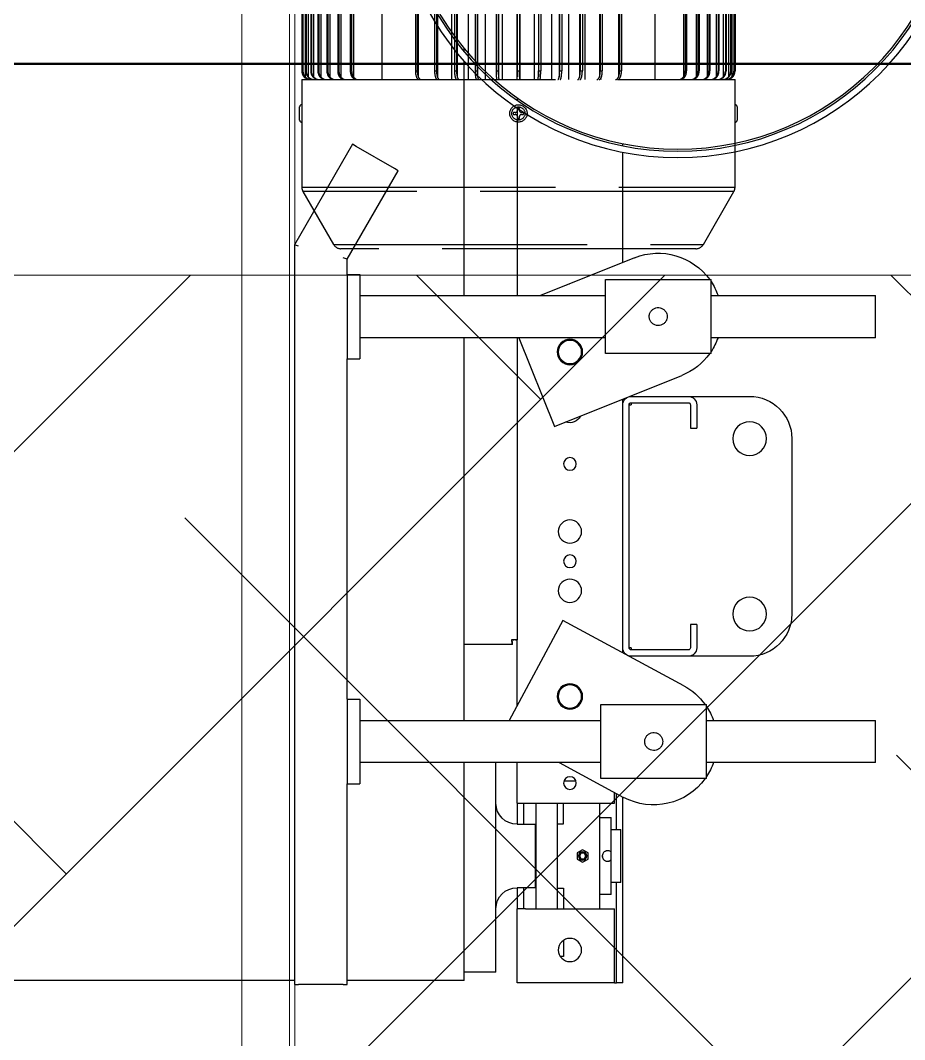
# Model space of a CAD drawing. Header units: millimetres. Extents: x 163705 to 1616509, y 81827 to 302547.
# Drawn here: x 228077 to 228495.4, y 147197.9 to 147680.2 of the extents above; entities that cross this region are included whole.
import ezdxf

# ---------------------------------------------------------------- set-up
doc = ezdxf.new("R2010")
doc.units = ezdxf.units.MM
doc.header["$LTSCALE"] = 10
doc.linetypes.add('ACAD_ISO02W100', pattern=[15, 12, -3])
for name, color, linetype, lineweight in [('1-填充', 8, 'Continuous', 18), ('1-虚线', 8, 'ACAD_ISO02W100', 0), ('1-设备轮廓', 2, 'Continuous', 18)]:
    doc.layers.add(name, color=color, linetype=linetype, lineweight=lineweight)

# ---------------------------------------------------------------- blocks, each defined once
blk = doc.blocks.new('A$C5A5F0ED2')
at = {"layer": '1-填充'}
h = blk.add_hatch(dxfattribs=at)
h.set_pattern_fill('ANSI38', color=256, scale=50)
h.paths.add_polyline_path([(100, 100), (5900, 100), (5900, 1900), (100, 1900)])
h.paths.add_polyline_path([(675, 1000.01, 1), (1325, 1000.01, 1)], flags=16)
h.paths.add_polyline_path([(3325, 1000, 0.677608), (2764.3, 776.23, 0.677608)], flags=16)
h.paths.add_polyline_path([(5325, 1000.01, 0.677608), (4764.3, 776.24, 0.677608)], flags=16)
for points in [[(0, 0), (6000, 0), (6000, 2000), (0, 2000)], [(100, 100), (5900, 100), (5900, 1900), (100, 1900)]]:
    blk.add_lwpolyline(points, close=True, dxfattribs=at)
blk = doc.blocks.new('A$C7121566b')
at = {"layer": '1-设备轮廓', "lineweight": 50, "ltscale": 5}
blk.add_lwpolyline([(4499.65, 7100.13), (47799.65, 7100.13)], dxfattribs=at)
blk.add_blockref('A$C5A5F0ED2', (16999.65, 5100.13))
blk = doc.blocks.new('A$Cb1654539')
at = {"lineweight": 25}
for p, q in [((-50.36, 344.08), (117.58, 344.08)), ((-53.91, 342.03), (-68.34, 317.04)), ((121.13, 342.03), (-53.91, 342.03)), ((135.56, 317.04), (121.13, 342.03)), ((-68.89, 314.99), (-68.89, 284.13)), ((136.11, 314.99), (-68.89, 314.99)), ((-68.34, 317.04), (135.56, 317.04)), ((136.11, 284.13), (136.11, 314.99)), ((-69.92, 276.97), (-69.92, 283.2)), ((-68.93, 284.18), (-68.93, 275.98)), ((31.2, 280.33), (31.2, 279.84)), ((32.13, 280.58), (31.44, 280.58)), ((33.12, 282.25), (33.12, 281.56)), ((33.85, 282.49), (33.36, 282.49)), ((34.1, 281.56), (34.1, 282.25)), ((35.77, 280.58), (35.08, 280.58)), ((36.02, 279.84), (36.02, 280.33)), ((136.15, 275.98), (136.15, 284.18)), ((137.13, 283.2), (137.13, 276.97)), ((-68.89, 275.98), (-68.89, 264.08)), ((31.44, 279.59), (32.13, 279.59)), ((33.12, 278.61), (33.12, 277.92)), ((33.36, 277.67), (33.85, 277.67)), ((34.1, 277.92), (34.1, 278.61)), ((35.08, 279.59), (35.77, 279.59)), ((136.11, 264.08), (136.11, 275.98)), ((136.11, 264.08), (-68.89, 264.08)), ((-67.87, 262.09), (-67.87, 262.7)), ((-67.33, 72.99), (-67.33, 262.7)), ((-65.82, 72.99), (-65.82, 262.7)), ((-63.35, 72.99), (-63.35, 262.7)), ((-59.95, 72.99), (-59.95, 262.7)), ((-55.64, 72.99), (-55.64, 262.7)), ((-50.48, 72.99), (-50.48, 262.7)), ((-44.51, 72.99), (-44.51, 262.7)), ((-30.87, 206.48), (-30.87, 264.08)), ((-13.77, 195.58), (-13.77, 262.7)), ((-5.33, 263.53), (-5.33, 264.08)), ((-4.75, 196.97), (-4.75, 262.7)), ((2.16, 196.97), (2.16, 264.08)), ((4.64, 196.97), (4.64, 262.7)), ((9.95, 196.97), (9.95, 264.08)), ((14.31, 196.97), (14.31, 262.7)), ((17.97, 196.97), (17.97, 264.08)), ((24.17, 196.97), (24.17, 262.7)), ((26.14, 196.97), (26.14, 264.08)), ((32.83, 264.08), (32.83, 196.97)), ((33.1, 262.7), (33.1, 259.98)), ((34.12, 259.98), (34.12, 262.7)), ((34.38, 196.97), (34.38, 264.08)), ((41.07, 264.08), (41.07, 196.97)), ((43.04, 196.97), (43.04, 262.7)), ((49.24, 264.08), (49.24, 196.97)), ((52.9, 196.97), (52.9, 262.7)), ((57.26, 264.08), (57.26, 196.97)), ((62.57, 196.97), (62.57, 262.7)), ((65.05, 264.08), (65.05, 196.97)), ((71.97, 196.97), (71.97, 262.7)), ((72.54, 264.08), (72.54, 263.53)), ((80.99, 195.58), (80.99, 262.7)), ((98.08, 264.08), (98.08, 206.48)), ((111.72, 72.99), (111.72, 262.7)), ((117.7, 72.99), (117.7, 262.7)), ((122.86, 72.99), (122.86, 262.7)), ((127.16, 72.99), (127.16, 262.7)), ((130.56, 72.99), (130.56, 262.7)), ((133.03, 72.99), (133.03, 262.7)), ((134.54, 72.99), (134.54, 262.7)), ((135.08, 262.09), (135.08, 262.7)), ((-68.89, 75.7), (-68.89, 259.98)), ((-68.35, 259.98), (-68.45, 259.98)), ((-68.45, 75.7), (-68.45, 259.98)), ((-68.35, 75.7), (-68.35, 259.98)), ((-66.82, 259.98), (-67.02, 259.98)), ((-67.02, 75.7), (-67.02, 259.98)), ((-66.82, 75.7), (-66.82, 259.98)), ((-64.33, 259.98), (-64.63, 259.98)), ((-64.63, 75.7), (-64.63, 259.98)), ((-64.33, 75.7), (-64.33, 259.98)), ((-60.89, 259.98), (-61.29, 259.98)), ((-61.29, 75.7), (-61.29, 259.98)), ((-60.89, 75.7), (-60.89, 259.98)), ((-56.55, 259.98), (-57.03, 259.98)), ((-57.03, 75.7), (-57.03, 259.98)), ((-56.55, 75.7), (-56.55, 259.98)), ((-51.9, 75.7), (-51.9, 259.98)), ((-51.33, 259.98), (-51.9, 259.98)), ((-51.33, 75.7), (-51.33, 259.98)), ((-45.3, 259.98), (-45.95, 259.98)), ((-45.95, 75.7), (-45.95, 259.98)), ((-45.3, 75.7), (-45.3, 259.98)), ((-15.16, 194.25), (-15.16, 259.98)), ((-14.26, 259.98), (-15.16, 259.98)), ((-14.26, 195.19), (-14.26, 259.98)), ((-6.09, 196.97), (-6.09, 259.98)), ((-5.14, 259.98), (-6.09, 259.98)), ((-5.14, 196.97), (-5.14, 259.98)), ((4.34, 259.98), (3.36, 259.98)), ((3.36, 196.97), (3.36, 259.98)), ((4.34, 196.97), (4.34, 259.98)), ((14.11, 259.98), (13.11, 259.98)), ((13.11, 196.97), (13.11, 259.98)), ((14.11, 196.97), (14.11, 259.98)), ((23.05, 196.97), (23.05, 259.98)), ((24.07, 259.98), (23.05, 259.98)), ((24.07, 196.97), (24.07, 259.98)), ((34.12, 259.98), (33.1, 259.98)), ((33.1, 196.97), (33.1, 259.98)), ((34.12, 196.97), (34.12, 259.98)), ((44.16, 259.98), (43.14, 259.98)), ((43.14, 196.97), (43.14, 259.98)), ((44.16, 196.97), (44.16, 259.98)), ((53.1, 196.97), (53.1, 259.98)), ((54.11, 259.98), (53.1, 259.98)), ((54.11, 196.97), (54.11, 259.98)), ((62.87, 196.97), (62.87, 259.98)), ((63.85, 259.98), (62.87, 259.98)), ((63.85, 196.97), (63.85, 259.98)), ((72.36, 196.97), (72.36, 259.98)), ((73.31, 259.98), (72.36, 259.98)), ((73.31, 196.97), (73.31, 259.98)), ((81.47, 195.19), (81.47, 259.98)), ((82.38, 259.98), (81.47, 259.98)), ((82.38, 194.25), (82.38, 259.98)), ((113.17, 259.98), (112.52, 259.98)), ((112.52, 75.7), (112.52, 259.98)), ((113.17, 75.7), (113.17, 259.98)), ((118.55, 75.7), (118.55, 259.98)), ((119.12, 259.98), (118.55, 259.98)), ((119.12, 75.7), (119.12, 259.98)), ((123.76, 75.7), (123.76, 259.98)), ((124.25, 259.98), (123.76, 259.98)), ((124.25, 75.7), (124.25, 259.98)), ((128.11, 75.7), (128.11, 259.98)), ((128.5, 259.98), (128.11, 259.98)), ((128.5, 75.7), (128.5, 259.98)), ((131.55, 75.7), (131.55, 259.98)), ((131.84, 259.98), (131.55, 259.98)), ((131.84, 75.7), (131.84, 259.98)), ((134.24, 259.98), (134.04, 259.98)), ((134.04, 75.7), (134.04, 259.98)), ((134.24, 75.7), (134.24, 259.98)), ((135.56, 75.7), (135.56, 259.98)), ((135.66, 259.98), (135.56, 259.98)), ((135.66, 75.7), (135.66, 259.98)), ((136.11, 75.7), (136.11, 259.98))]:
    blk.add_line(p, q, dxfattribs=at)
for radius in [4.1, 3.12]:
    blk.add_circle((33.61, 280.08), radius, dxfattribs=at)
for centre, radius, start, end in [((-50.36, 339.98), 4.1, 90, 150), ((117.58, 339.98), 4.1, 30, 90), ((-64.79, 314.99), 4.1, 150, 180), ((132.01, 314.99), 4.1, 0, 30), ((-68.93, 283.2), 0.984, 90, 180), ((-171.34, 280.08), 102.53, 357.7083, 2.2637), ((31.44, 280.33), 0.246, 90, 180), ((31.44, 279.84), 0.246, 180, 270), ((32.13, 281.56), 0.984, 270, 0), ((33.36, 282.25), 0.246, 90, 180), ((33.85, 282.25), 0.246, 0, 90), ((35.08, 281.56), 0.984, 180, 270), ((35.77, 280.33), 0.246, 0, 90), ((35.77, 279.84), 0.246, 270, 0), ((136.15, 283.2), 0.984, 0, 90), ((-68.93, 276.97), 0.984, 180, 270), ((32.13, 278.61), 0.984, 0, 90), ((33.36, 277.92), 0.246, 180, 270), ((33.85, 277.92), 0.246, 270, 0), ((35.08, 278.61), 0.984, 90, 180), ((136.15, 276.97), 0.984, 270, 0), ((-64.79, 259.98), 4.1, 138.5904, 180), ((-64.34, 259.99), 4.11, 138.7542, 180.0188), ((-64.24, 259.99), 4.11, 138.7542, 180.0188), ((-64.79, 259.98), 4.1, 90, 138.5904), ((-62.88, 259.99), 4.15, 139.2465, 180.0738), ((-62.68, 259.99), 4.15, 139.2465, 180.0738), ((-60.42, 260), 4.21, 140.0699, 180.161), ((-60.12, 260), 4.21, 140.0699, 180.161), ((-56.99, 260), 4.3, 141.2284, 180.2739), ((-56.6, 260), 4.3, 141.2284, 180.2739), ((-52.6, 260.01), 4.43, 142.7264, 180.4035), ((-52.12, 260.01), 4.43, 142.7264, 180.4035), ((-47.3, 260.03), 4.6, 144.5687, 180.539), ((-46.73, 260.03), 4.6, 144.5687, 180.539), ((-41.11, 260.04), 4.84, 146.7586, 180.6678), ((-40.46, 260.04), 4.84, 146.7586, 180.6678), ((-7.92, 260.09), 7.24, 158.9316, 180.8635), ((-7.02, 260.09), 7.24, 158.9316, 180.8635), ((2.65, 260.1), 8.74, 162.7549, 180.7847), ((3.6, 260.1), 8.74, 162.7549, 180.7847), ((14.7, 260.11), 11.34, 166.8282, 180.6492), ((15.68, 260.11), 11.34, 166.8282, 180.6492), ((29.77, 260.12), 16.66, 171.1015, 180.4641), ((30.77, 260.12), 16.66, 171.1015, 180.4641), ((55.95, 260.12), 32.9, 175.5147, 180.242), ((56.97, 260.12), 32.9, 175.5147, 180.242), ((10.24, 260.12), 32.9, 359.758, 4.4853), ((11.26, 260.12), 32.9, 359.758, 4.4853), ((36.44, 260.12), 16.66, 359.5359, 8.8985), ((37.45, 260.12), 16.66, 359.5359, 8.8985), ((51.54, 260.11), 11.34, 359.3508, 13.1718), ((52.52, 260.11), 11.34, 359.3508, 13.1718), ((63.62, 260.1), 8.74, 359.2153, 17.2451), ((64.56, 260.1), 8.74, 359.2153, 17.2451), ((74.23, 260.09), 7.24, 359.1365, 21.0684), ((75.14, 260.09), 7.24, 359.1365, 21.0684), ((107.67, 260.04), 4.84, 359.3322, 33.2414), ((108.32, 260.04), 4.84, 359.3322, 33.2414), ((113.95, 260.03), 4.6, 359.461, 35.4313), ((114.52, 260.03), 4.6, 359.461, 35.4313), ((119.34, 260.01), 4.43, 359.5965, 37.2736), ((119.82, 260.01), 4.43, 359.5965, 37.2736), ((123.81, 260), 4.3, 359.7261, 38.7716), ((124.2, 260), 4.3, 359.7261, 38.7716), ((127.34, 260), 4.21, 359.839, 39.9301), ((127.64, 260), 4.21, 359.839, 39.9301), ((132.01, 259.98), 4.1, 41.4096, 90), ((129.89, 259.99), 4.15, 359.9262, 40.7535), ((130.09, 259.99), 4.15, 359.9262, 40.7535), ((131.45, 259.99), 4.11, 359.9812, 41.2458), ((131.55, 259.99), 4.11, 359.9812, 41.2458), ((132.01, 259.98), 4.1, 0, 41.4096)]:
    blk.add_arc(centre, radius, start, end, dxfattribs=at)
for centre, ratio, start_param, end_param in [((-64.37, 259.98), 0.9937, 0, 0.848062), ((-64.26, 259.98), 0.99667, 0, 0.848062), ((-63.01, 259.98), 0.977829, 0, 0.848062), ((-62.79, 259.98), 0.983741, 0, 0.848062), ((-60.72, 259.98), 0.952542, 0, 0.848062), ((-60.39, 259.98), 0.961339, 0, 0.848062), ((-57.52, 259.98), 0.918081, 0, 0.848062), ((-57.09, 259.98), 0.929678, 0, 0.848062), ((-53.44, 259.98), 0.874779, 0, 0.848062), ((-52.91, 259.98), 0.889064, 0, 0.848062), ((-48.52, 259.98), 0.823052, 0, 0.848062), ((-47.9, 259.98), 0.839887, 0, 0.848062), ((-42.81, 259.98), 0.763398, 0, 0.848062), ((-42.1, 259.98), 0.782622, 0, 0.848062), ((-13.27, 259.98), 0.458034, 0, 0.848062), ((-12.28, 259.98), 0.484759, 0, 0.848062), ((-4.56, 259.98), 0.368685, 0, 0.848062), ((-3.53, 259.98), 0.396682, 0, 0.848062), ((4.51, 259.98), 0.275786, 0, 0.848062), ((5.58, 259.98), 0.304784, 0, 0.848062), ((13.86, 259.98), 0.18023, 0, 0.848062), ((14.96, 259.98), 0.209951, 0, 0.848062), ((23.41, 259.98), 0.082939, 0, 0.848062), ((24.52, 259.98), 0.113096, 0, 0.848062), ((33.05, 259.98), 0.015152, 5.435123, 6.283185), ((34.17, 259.98), 0.015152, 0, 0.848062), ((42.7, 259.98), 0.113096, 5.435123, 6.283185), ((43.81, 259.98), 0.082939, 5.435123, 6.283185), ((52.26, 259.98), 0.209951, 5.435123, 6.283185), ((53.35, 259.98), 0.18023, 5.435123, 6.283185), ((61.64, 259.98), 0.304784, 5.435123, 6.283185), ((62.71, 259.98), 0.275786, 5.435123, 6.283185), ((70.75, 259.98), 0.396682, 5.435123, 6.283185), ((71.78, 259.98), 0.368685, 5.435123, 6.283185), ((79.5, 259.98), 0.484759, 5.435123, 6.283185), ((80.49, 259.98), 0.458034, 5.435123, 6.283185), ((109.32, 259.98), 0.782622, 5.435123, 6.283185), ((110.03, 259.98), 0.763398, 5.435123, 6.283185), ((115.11, 259.98), 0.839887, 5.435123, 6.283185), ((115.74, 259.98), 0.823052, 5.435123, 6.283185), ((120.13, 259.98), 0.889064, 5.435123, 6.283185), ((120.65, 259.98), 0.874779, 5.435123, 6.283185), ((124.3, 259.98), 0.929678, 5.435123, 6.283185), ((124.73, 259.98), 0.918081, 5.435123, 6.283185), ((127.61, 259.98), 0.961339, 5.435123, 6.283185), ((127.93, 259.98), 0.952542, 5.435123, 6.283185), ((130.01, 259.98), 0.983741, 5.435123, 6.283185), ((130.23, 259.98), 0.977829, 5.435123, 6.283185), ((131.48, 259.98), 0.99667, 5.435123, 6.283185), ((131.59, 259.98), 0.9937, 5.435123, 6.283185)]:
    blk.add_ellipse(centre, major_axis=(0, 4.1), ratio=ratio, start_param=start_param, end_param=end_param, dxfattribs=at)
blk.add_open_spline([(136.11, 275.98), (136.11, 276.03), (136.1, 276.12), (136.08, 276.83), (136.05, 277.87), (136.03, 279.17), (136.02, 280.57), (136.04, 281.91), (136.07, 283.06), (136.09, 283.84), (136.11, 284.21), (136.11, 284.15), (136.11, 284.13)], degree=3, knots=[0, 0, 0, 0, 0.880637, 1.761257, 2.642319, 3.52367, 4.40454, 5.28491, 6.165541, 7.046787, 7.928042, 8.20633, 8.20633, 8.20633, 8.20633], dxfattribs=at)
blk = doc.blocks.new('A$Ce0621208')
for p, q in [((1899.79, 815.05), (-1114.06, 815.05)), ((1899.79, 812.55), (-1114.06, 812.55)), ((-954.06, 790.05), (1649.79, 790.05))]:
    blk.add_line(p, q)
blk = doc.blocks.new('G$C126DDED6')
at = {"rotation": 90}
blk.add_blockref('A$Ce0621208', (1640.05, 2164.12), dxfattribs=at)
at = {"layer": '1-虚线'}
blk.add_blockref('A$Cb1654539', (685.59, 1238.98), dxfattribs=at)
blk = doc.blocks.new('11')
at = {"lineweight": 25}
for p, q in [((2393.49, -1563.94), (2393.49, -1144.32)), ((1997.7, -1591.44), (2045.33, -1563.94)), ((2045.86, -1565.94), (2045.33, -1563.94)), ((2045.33, -1563.94), (2395.33, -1563.94)), ((2395.33, -1563.94), (2395.33, -1565.94)), ((2395.33, -1586.94), (2395.33, -1565.94)), ((1998.7, -1593.17), (1997.7, -1591.44)), ((2052.03, -1588.94), (2010.2, -1613.09)), ((2052.03, -1588.94), (2051.49, -1586.94)), ((2059.24, -1588.94), (2052.03, -1588.94)), ((2059.24, -1588.94), (2059.24, -1594.94)), ((2059.24, -1588.94), (2099.24, -1588.94)), ((2260.33, -1588.94), (2099.24, -1588.94)), ((2099.24, -1588.94), (2099.24, -1594.94)), ((2260.33, -1588.94), (2260.33, -1594.94)), ((2260.33, -1588.94), (2300.33, -1588.94)), ((2395.33, -1588.94), (2300.33, -1588.94)), ((2300.33, -1588.94), (2300.33, -1594.94)), ((2393.49, -1644.32), (2393.49, -1588.94)), ((2395.33, -1586.94), (2395.33, -1588.94)), ((2009.2, -1611.36), (1998.7, -1593.17)), ((2059.24, -1594.94), (2099.24, -1594.94)), ((2069.24, -1594.94), (2069.24, -1711.09)), ((2089.24, -1711.09), (2089.24, -1594.94)), ((2260.33, -1594.94), (2300.33, -1594.94)), ((2270.33, -1594.94), (2270.33, -1708.94)), ((2290.33, -1708.94), (2290.33, -1594.94)), ((2010.2, -1613.09), (2009.2, -1611.36)), ((1953.98, -1644.32), (1952.42, -1644.32)), ((2069.24, -1644.32), (1958.57, -1644.32)), ((2270.33, -1644.32), (2089.24, -1644.32)), ((2234.49, -1667.11), (2234.49, -1644.32)), ((2334.49, -1644.32), (2290.33, -1644.32)), ((2393.49, -1644.32), (2334.49, -1644.32)), ((2389.49, -1659.32), (2389.49, -1644.32)), ((2389.49, -1659.32), (2290.33, -1659.32)), ((2223.1, -1690.94), (2270.33, -1665.5)), ((2232.28, -1669.32), (2232.28, -1667.82)), ((2234.49, -1667.11), (2232.99, -1667.11)), ((1975.69, -1669.32), (1976.92, -1669.32)), ((1980.57, -1669.32), (2069.24, -1669.32)), ((2089.24, -1669.32), (2232.28, -1669.32)), ((2089.24, -1670.06), (2131.28, -1686.93)), ((2263.23, -1669.32), (2232.28, -1669.32)), ((2309.49, -1669.32), (2290.33, -1669.32)), ((2309.49, -1669.32), (2309.49, -1673.32)), ((2309.49, -1669.32), (2319.49, -1669.32)), ((2309.49, -1672.32), (2319.49, -1672.32)), ((2309.49, -1673.32), (2309.49, -1715.32)), ((2319.49, -1669.32), (2319.49, -1677.82)), ((2349.49, -1677.82), (2349.49, -1669.32)), ((2349.49, -1669.32), (2359.49, -1669.32)), ((2349.49, -1672.32), (2359.49, -1672.32)), ((2394.49, -1669.32), (2359.49, -1669.32)), ((2359.49, -1673.32), (2359.49, -1669.32)), ((2359.49, -1673.32), (2359.49, -1715.32)), ((2394.49, -1673.32), (2394.49, -1669.32)), ((2394.49, -1715.32), (2394.49, -1673.32)), ((2359.49, -1678.32), (2309.49, -1678.32)), ((2319.49, -1677.82), (2334.49, -1677.82)), ((2321.99, -1677.82), (2321.99, -1678.32)), ((2334.49, -1677.82), (2349.49, -1677.82)), ((2346.99, -1678.32), (2346.99, -1677.82)), ((2051.39, -1724.92), (2069.24, -1680.44)), ((2131.28, -1686.93), (2107.08, -1747.26)), ((2253.91, -1748.17), (2223.1, -1690.94)), ((2290.33, -1689.24), (2306.74, -1719.72)), ((2298.87, -1691.54), (2298.87, -1697.1)), ((2359.49, -1688.46), (2309.49, -1688.46)), ((2319.26, -1691.32), (2309.49, -1691.32)), ((2319.26, -1688.46), (2319.26, -1691.32)), ((2349.73, -1688.46), (2349.73, -1691.32)), ((2349.73, -1691.32), (2359.49, -1691.32)), ((2374.38, -1691.32), (2381.99, -1691.32)), ((2381.99, -1691.32), (2381.99, -1689.71)), ((2331.55, -1700.32), (2333.02, -1697.77)), ((2333.02, -1697.77), (2335.96, -1697.77)), ((2335.96, -1697.77), (2337.44, -1700.32)), ((2333.02, -1702.87), (2331.55, -1700.32)), ((2337.44, -1700.32), (2335.96, -1702.87)), ((2335.96, -1702.87), (2333.02, -1702.87)), ((2061.74, -1711.09), (2061.74, -1761.09)), ((2096.74, -1711.09), (2061.74, -1711.09)), ((2096.74, -1761.09), (2096.74, -1711.09)), ((2262.83, -1708.94), (2262.83, -1758.94)), ((2297.83, -1708.94), (2262.83, -1708.94)), ((2297.83, -1758.94), (2297.83, -1708.94)), ((2309.49, -1708.32), (2359.49, -1708.32)), ((2316.21, -1708.32), (2316.21, -1713.82)), ((2352.77, -1713.82), (2352.77, -1708.32)), ((2309.49, -1715.32), (2304.37, -1715.32)), ((2321.99, -1716.32), (2304.91, -1716.32)), ((2332.66, -1713.82), (2316.21, -1713.82)), ((2321.99, -1713.82), (2321.99, -1718.32)), ((2336.32, -1713.82), (2332.66, -1713.82)), ((2352.77, -1713.82), (2336.32, -1713.82)), ((2346.99, -1718.32), (2346.99, -1713.82)), ((2394.49, -1716.32), (2346.99, -1716.32)), ((2394.49, -1715.32), (2359.49, -1715.32)), ((2394.49, -1715.32), (2394.49, -1716.32)), ((2394.49, -1719.32), (2394.49, -1716.32)), ((1998.41, -1719.32), (1997.39, -1719.32)), ((2053.64, -1719.32), (2001.46, -1719.32)), ((2120.99, -1719.32), (2118.29, -1719.32)), ((2235.99, -1719.32), (2120.99, -1719.32)), ((2238.38, -1719.32), (2235.99, -1719.32)), ((2394.49, -1719.32), (2306.53, -1719.32)), ((2346.99, -1718.32), (2321.99, -1718.32)), ((2116.99, -1723.32), (2116.99, -1750.32)), ((2119.99, -1723.32), (2119.99, -1750.32)), ((2119.99, -1723.32), (2120.99, -1723.32)), ((2235.99, -1722.32), (2120.99, -1722.32)), ((2120.99, -1722.32), (2120.99, -1723.32)), ((2235.99, -1723.32), (2235.99, -1722.32)), ((2235.99, -1723.32), (2236.99, -1723.32)), ((2236.99, -1750.32), (2236.99, -1723.32)), ((2239.99, -1750.32), (2239.99, -1723.32)), ((2116.99, -1750.32), (2116.99, -1779.32)), ((2239.99, -1779.32), (2239.99, -1750.32)), ((2120.99, -1751.32), (2131.99, -1751.32)), ((2120.99, -1754.32), (2131.99, -1754.32)), ((2131.99, -1751.32), (2131.99, -1754.32)), ((2224.99, -1751.32), (2235.99, -1751.32)), ((2224.99, -1754.32), (2224.99, -1751.32)), ((2224.99, -1754.32), (2235.99, -1754.32)), ((2297.83, -1758.94), (2262.83, -1758.94)), ((2270.33, -1758.94), (2270.33, -1838.94)), ((2290.33, -1838.94), (2290.33, -1758.94)), ((2096.74, -1761.09), (2061.74, -1761.09)), ((2069.24, -1761.09), (2069.24, -1838.94)), ((2089.24, -1838.94), (2089.24, -1761.09)), ((2136.99, -1799.32), (2219.99, -1799.32)), ((2087.24, -1838.94), (2069.24, -1838.94)), ((2089.24, -1838.94), (2087.24, -1838.94)), ((2270.39, -1838.94), (2270.33, -1838.94)), ((2290.33, -1838.94), (2270.39, -1838.94))]:
    blk.add_line(p, q, dxfattribs=at)
blk.add_lwpolyline([(2064.23, -1692.92), (2063.91, -1693.46), (2063.75, -1694.11)], dxfattribs=at)
for centre, radius in [((1868.99, -1745.32), 135), ((1868.99, -1745.32), 132), ((1868.99, -1745.32), 131), ((2095.99, -1694.32), 6), ((2095.99, -1694.32), 5.5), ((2148.99, -1694.32), 3), ((2180.99, -1694.32), 5.5), ((2194.99, -1694.32), 3), ((2208.99, -1694.32), 5.5), ((2258.99, -1694.32), 6), ((2258.99, -1694.32), 5.5), ((2299.99, -1694.32), 3), ((2378.99, -1694.32), 5.5), ((2334.49, -1700.32), 2.02), ((2334.49, -1700.32), 1.4), ((2136.99, -1779.32), 8), ((2219.99, -1779.32), 8)]:
    blk.add_circle(centre, radius, dxfattribs=at)
for centre, radius, start, end in [((2309.49, -1669.32), 10, 0, 90), ((2359.49, -1669.32), 10, 90, 180), ((2123.99, -1694.32), 5.5, 294.9989, 21.2828), ((2120.99, -1723.32), 4, 90, 180), ((2235.99, -1723.32), 4, 0, 90), ((2280.33, -1733.94), 30, 305.6853, 28.3018), ((2079.24, -1736.09), 30, 158.1409, 234.3147), ((2120.99, -1723.32), 1, 90, 180), ((2235.99, -1723.32), 1, 0, 90), ((2079.24, -1736.09), 30, 305.6853, 338.1409), ((2120.99, -1750.32), 4, 180, 270), ((2120.99, -1750.32), 1, 180, 270), ((2235.99, -1750.32), 1, 270, 360), ((2235.99, -1750.32), 4, 270, 360), ((2280.33, -1733.94), 30, 208.3018, 234.3147), ((2280.33, -1733.94), 30, 236.4427, 250.5288), ((2280.33, -1733.94), 30, 289.4712, 303.5573), ((2079.24, -1736.09), 30, 236.4427, 250.5288), ((2079.24, -1736.09), 30, 289.4712, 303.5573), ((2136.99, -1779.32), 20, 180, 270), ((2219.99, -1779.32), 20, 270, 360)]:
    blk.add_arc(centre, radius, start, end, dxfattribs=at)
for points in [[(2234.49, -1667.11), (2234.45, -1667.09), (2234.38, -1667.04), (2233.8, -1666.97), (2232.97, -1666.89), (2232.32, -1666.85), (2231.99, -1666.82)], [(2231.99, -1666.82), (2232.02, -1667.15), (2232.06, -1667.8), (2232.14, -1668.63), (2232.21, -1669.21), (2232.26, -1669.28), (2232.28, -1669.32)], [(2231.99, -1666.82), (2232.02, -1666.95), (2232.06, -1667.21), (2232.14, -1667.54), (2232.21, -1667.78), (2232.26, -1667.81), (2232.28, -1667.82)], [(2232.99, -1667.11), (2232.98, -1667.09), (2232.95, -1667.04), (2232.72, -1666.97), (2232.38, -1666.89), (2232.12, -1666.85), (2231.99, -1666.82)]]:
    blk.add_open_spline(points, degree=3, dxfattribs=at)
for points, knots in [([(2332.66, -1713.82), (2332.51, -1713.63), (2332.18, -1713.21), (2332.01, -1712.59), (2331.98, -1711.94), (2332.09, -1711.28), (2332.5, -1710.54), (2333.13, -1709.97), (2333.92, -1709.64), (2334.77, -1709.59), (2335.59, -1709.82), (2336.29, -1710.31), (2336.78, -1711.01), (2336.97, -1711.65), (2337.01, -1712.3), (2336.9, -1712.96), (2336.59, -1713.52), (2336.37, -1713.77), (2336.32, -1713.82)], [0, 0, 0, 0, 0.738281, 1.582153, 1.868466, 2.705246, 3.541836, 4.383359, 5.228166, 6.06765, 6.90158, 7.738229, 8.581696, 9.425568, 9.711881, 10.548661, 11.385251, 11.579292, 11.579292, 11.579292, 11.579292]), ([(2332.66, -1713.82), (2332.51, -1713.63), (2332.21, -1713.25), (2331.99, -1712.55), (2331.97, -1711.81), (2332.17, -1711.11), (2332.56, -1710.48), (2333.1, -1710), (2333.77, -1709.69), (2334.49, -1709.59), (2335.22, -1709.69), (2335.88, -1710), (2336.43, -1710.48), (2336.81, -1711.1), (2337.01, -1711.81), (2336.99, -1712.54), (2336.77, -1713.25), (2336.47, -1713.63), (2336.32, -1713.82)], [0, 0, 0, 0, 0.722717, 1.445507, 2.172605, 2.896361, 3.619739, 4.342419, 5.065399, 5.788994, 6.512964, 7.237053, 7.960996, 8.684401, 9.406958, 10.133012, 10.857027, 11.580877, 11.580877, 11.580877, 11.580877]), ([(2280.33, -1738.19), (2279.86, -1738.15), (2278.92, -1738.06), (2277.66, -1737.35), (2276.69, -1736.29), (2276.11, -1734.95), (2276.02, -1733.51), (2276.4, -1732.13), (2277.19, -1730.95), (2278.35, -1730.09), (2279.74, -1729.65), (2281.18, -1729.7), (2282.51, -1730.2), (2283.61, -1731.12), (2284.36, -1732.36), (2284.65, -1733.78), (2284.47, -1735.2), (2283.84, -1736.48), (2282.82, -1737.48), (2281.59, -1738.09), (2280.71, -1738.16), (2280.33, -1738.19)], [0, 0, 0, 0, 1.403579, 2.806217, 4.233469, 5.680209, 7.099249, 8.486255, 9.886899, 11.325041, 12.767223, 14.174394, 15.562365, 16.974101, 18.418175, 19.853155, 21.249386, 22.638598, 24.062294, 25.509219, 26.669433, 26.669433, 26.669433, 26.669433]), ([(2079.24, -1740.34), (2078.77, -1740.29), (2077.83, -1740.2), (2076.57, -1739.49), (2075.6, -1738.44), (2075.02, -1737.1), (2074.93, -1735.65), (2075.31, -1734.28), (2076.1, -1733.1), (2077.26, -1732.23), (2078.65, -1731.79), (2080.09, -1731.84), (2081.42, -1732.35), (2082.52, -1733.26), (2083.27, -1734.5), (2083.56, -1735.92), (2083.38, -1737.34), (2082.75, -1738.62), (2081.73, -1739.62), (2080.5, -1740.23), (2079.63, -1740.3), (2079.24, -1740.34)], [0, 0, 0, 0, 1.403579, 2.806217, 4.233469, 5.680209, 7.099249, 8.486255, 9.886899, 11.325041, 12.767223, 14.174394, 15.562365, 16.974101, 18.418175, 19.853155, 21.249386, 22.638598, 24.062294, 25.509219, 26.669433, 26.669433, 26.669433, 26.669433])]:
    blk.add_open_spline(points, degree=3, knots=knots, dxfattribs=at)
blk = doc.blocks.new('A$C790c3438')
at = {"xscale": -1, "rotation": 89.99999999999993}
blk.add_blockref('11', (-18501.61, 10613.13), dxfattribs=at)
at = {"layer": '1-设备轮廓', "rotation": 180}
blk.add_blockref('G$C126DDED6', (-16112.48, 10149.08), dxfattribs=at)

msp = doc.modelspace()

# ---------------------------------------------------------------- block references
for name, p in [('A$C790c3438', (245144.313, 139006.156)), ('A$C7121566b', (209928.183, 140559.499))]:
    msp.add_blockref(name, p)

doc.saveas('drawing.dxf')
